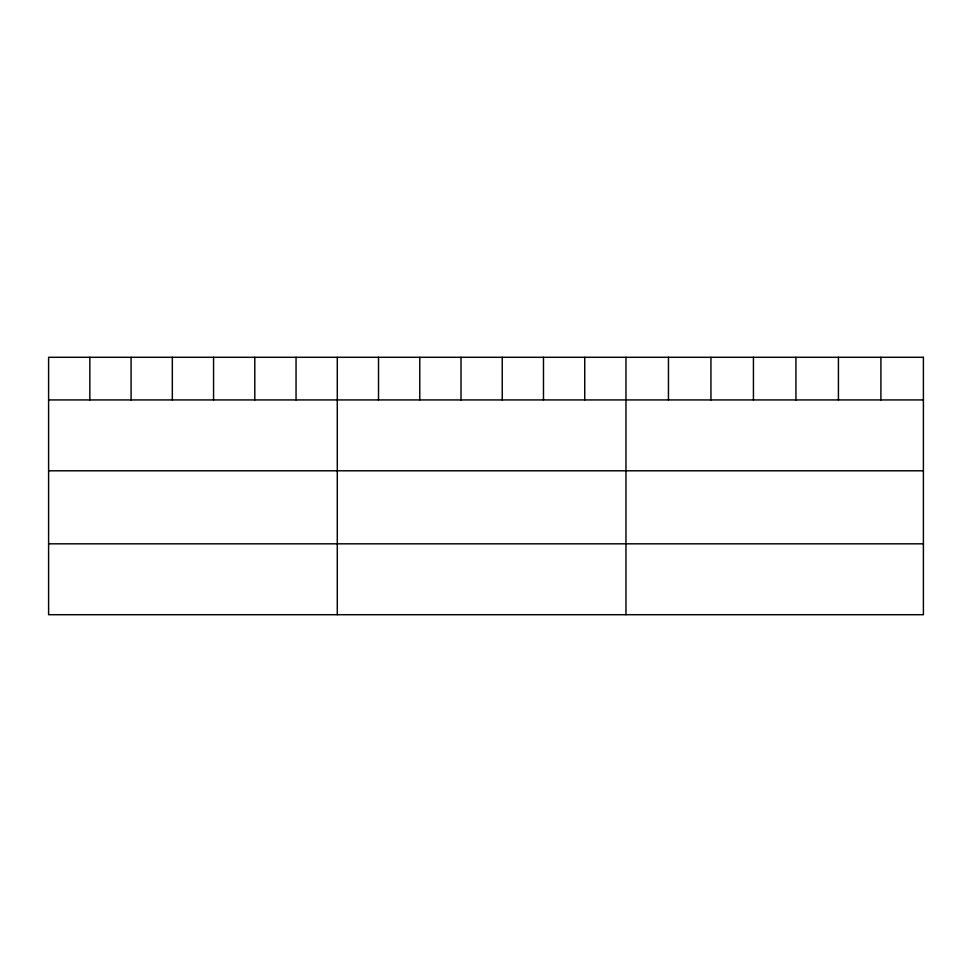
<?xml version="1.0" encoding="UTF-8"?>
<svg xmlns="http://www.w3.org/2000/svg" width="972" height="972" viewBox="0 0 972 972"><rect width="100%" height="100%" fill="white"/><g stroke="black" fill="none" stroke-linecap="round" stroke-linejoin="round"><path stroke-width="1.46" d="M48.6 399.929L923.4 399.929M48.6 470.8L923.4 470.8M48.6 543.822L923.4 543.822M880.911 357.295L880.911 399.929M838.423 357.295L838.423 399.929M795.934 357.295L795.934 399.929M753.434 357.295L753.434 399.929M710.945 357.295L710.945 399.929M668.457 357.295L668.457 399.929M625.968 357.295L625.968 614.705M584.731 357.295L584.731 399.929M543.482 357.295L543.482 399.929M502.245 357.295L502.245 399.929M461.007 357.295L461.007 399.929M419.77 357.295L419.77 399.929M378.521 357.295L378.521 399.929M337.284 357.295L337.284 614.705M296.047 357.295L296.047 399.929M254.798 357.295L254.798 399.929M213.561 357.295L213.561 399.929M172.323 357.295L172.323 399.929M131.086 357.295L131.086 399.929M89.837 357.295L89.837 399.929M923.4 357.295L48.6 357.295L48.6 614.705L923.4 614.705L923.4 357.295"/></g></svg>
